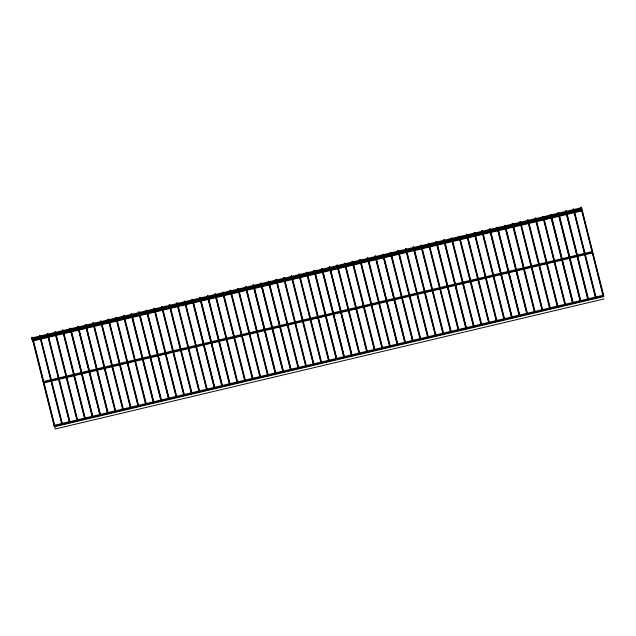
<?xml version="1.0" encoding="UTF-8"?>
<svg xmlns="http://www.w3.org/2000/svg" width="636" height="636" viewBox="0 0 636 636"><rect width="100%" height="100%" fill="white"/><g stroke="black" fill="none" stroke-linecap="round" stroke-linejoin="round"><path stroke-width="0.95" d="M603.238 296.312L603.85 296.106L581.519 207.312L581.169 209.586L32.245 339.64L31.88 337.541L32.134 338.296M31.8 339.378L32.15 337.096L32.476 338.066M32.428 340.18L32.325 337.827L581.248 207.765L581.519 210.977L32.595 341.039L32.595 337.374L32.849 338.129M62.551 424.363L40.219 335.57L39.869 337.835L39.504 335.736L39.758 336.492M39.424 337.573L39.774 335.291L40.1 336.253M39.869 337.835L40.004 336.11M69.936 421.596L47.843 333.765L47.493 336.031L47.128 333.932L47.382 334.687M47.048 335.768L47.398 333.479L47.724 334.449M47.493 336.031L47.628 334.305M55.547 332.087C55.563 337.47 53.877 330.64 55.006 332.882M54.672 333.956L55.022 331.674L55.348 332.644M55.117 334.226L55.253 332.493M63.346 330.903L63.091 330.148L62.741 332.413L62.376 330.322L62.63 331.07M62.296 332.151L62.646 329.869L63.004 331.133M62.741 332.413L62.877 330.688M70.97 329.098L70.715 328.343L70.365 330.609L70 328.51L70.254 329.265M69.92 330.346L70.27 328.065L92.451 416.349M70.365 330.609L70.501 328.884M78.594 327.294L78.339 326.538L77.989 328.804L77.624 326.705L77.878 327.461M77.544 328.542L77.894 326.26L78.22 327.222M77.989 328.804L78.125 327.079M108.295 413.527L85.963 324.734L85.614 326.999L85.248 324.901L85.502 325.656M85.168 326.737L85.518 324.447L85.844 325.417M85.614 326.999L85.749 325.274M115.68 410.761L93.587 322.921L93.238 325.195L92.872 323.096L93.126 323.843M92.792 324.924L93.142 322.643L93.468 323.613M93.238 325.195L93.373 323.462M101.291 321.244C101.299 326.626 99.621 319.805 100.75 322.039M100.416 323.12L100.766 320.838L101.092 321.808M100.862 323.382L100.997 321.657M109.09 320.067L108.836 319.312L108.486 321.578L108.12 319.479L108.374 320.234M108.041 321.315L108.39 319.034L108.748 320.298M108.486 321.578L108.621 319.852M116.714 318.254L116.46 317.507L116.11 319.773L115.744 317.674L115.998 318.429M115.665 319.51L116.014 317.221L116.34 318.191M116.11 319.773L116.189 317.952L138.441 406.301M124.338 316.45L124.084 315.702L123.734 317.968L123.368 315.869L123.623 316.625M123.289 317.698L123.638 315.416L123.964 316.386M123.734 317.968L123.869 316.243M131.962 314.645L131.708 313.89L131.358 316.156L130.992 314.065L131.247 314.812M130.913 315.893L131.262 313.612L131.588 314.582M131.358 316.156L131.493 314.43M161.425 399.925L139.332 312.085L138.982 314.351L138.616 312.252L138.871 313.007M138.537 314.089L138.886 311.807L139.212 312.777M138.982 314.351L139.117 312.626M147.035 310.408C147.043 315.79 145.366 308.969 146.495 311.203M146.161 312.284L146.511 310.002L146.837 310.964M146.606 312.546L146.741 310.821M154.834 309.223L154.58 308.476L154.23 310.742L153.864 308.643L154.119 309.398M153.785 310.479L154.135 308.19L154.492 309.462M154.23 310.742L154.365 309.017M162.458 307.419L162.204 306.663L161.854 308.937L161.488 306.838L161.743 307.586M161.409 308.667L161.759 306.385L162.116 307.657M161.854 308.937L161.989 307.204M170.082 305.614L169.828 304.859L169.478 307.124L169.112 305.034L169.367 305.781M169.033 306.862L169.383 304.58L169.709 305.55M169.478 307.124L169.613 305.399M177.706 303.809L177.452 303.054L177.102 305.32L176.736 303.221L176.991 303.976M176.657 305.057L177.007 302.776L177.333 303.746M177.102 305.32L177.237 303.595M207.169 389.081L185.076 301.249L184.726 303.515L184.361 301.416L184.615 302.172M184.281 303.253L184.631 300.971L184.957 301.933M184.726 303.515L184.861 301.79M192.78 299.572C192.788 304.954 191.11 298.125 192.239 300.367M191.905 301.44L192.255 299.159L192.581 300.128M192.35 301.71L192.485 299.985M200.404 297.759C200.412 303.141 198.734 296.32 199.863 298.554M199.529 299.635L199.879 297.354L200.205 298.324M199.974 299.906L200.109 298.173M208.203 296.583L207.948 295.827L207.598 298.093L207.233 295.994L207.487 296.75M207.153 297.831L207.503 295.549L207.829 296.519M207.598 298.093L207.678 296.281L207.861 296.813M215.827 294.778L215.572 294.023L215.222 296.289L214.857 294.19L215.111 294.945M214.777 296.026L215.127 293.745L215.453 294.707M215.222 296.289L215.302 294.468L237.546 382.983M223.451 292.965L223.196 292.218L222.846 294.484L222.481 292.385L222.735 293.14M222.401 294.222L222.751 291.932L223.077 292.902M222.846 294.484L222.982 292.759M253.152 379.199L230.82 290.406L230.47 292.679L230.105 290.58L230.359 291.328M230.025 292.409L230.375 290.127L230.701 291.097M230.47 292.679L230.606 290.946M238.699 289.356L238.444 288.601L238.095 290.867L237.729 288.776L237.983 289.523M237.649 290.604L237.999 288.323L238.325 289.293M238.095 290.867L238.23 289.142M246.148 286.923C246.156 292.306 244.478 285.485 245.607 287.718M245.273 288.8L245.623 286.518L245.949 287.488M245.719 289.062L245.854 287.337M253.947 285.747L253.692 284.992L253.343 287.257L252.977 285.159L253.231 285.914M252.897 286.995L253.247 284.713L253.605 285.977M253.343 287.257L253.478 285.532M261.571 283.934L261.317 283.187L260.967 285.453L260.601 283.354L260.855 284.109M260.522 285.19L260.871 282.901L283.044 371.185M260.967 285.453L261.102 283.728M269.195 282.13L268.941 281.374L268.591 283.648L268.225 281.549L268.479 282.297M268.146 283.378L268.495 281.096L268.821 282.066M268.591 283.648L268.726 281.915M298.896 368.363L276.565 279.57L276.215 281.835L275.849 279.737L276.103 280.492M275.77 281.573L276.119 279.291L276.445 280.261M276.215 281.835L276.35 280.11M284.443 278.52L284.189 277.765L283.839 280.031L283.473 277.932L283.728 278.687M283.394 279.768L283.743 277.487L284.069 278.449M283.839 280.031L283.974 278.306M291.892 276.088C291.9 281.47 290.223 274.649 291.352 276.883M291.018 277.964L291.368 275.674L291.693 276.644M291.463 278.226L291.598 276.501M299.516 274.283C299.524 279.665 297.847 272.836 298.976 275.07M298.642 276.151L298.992 273.87L299.317 274.839M299.087 276.421L299.222 274.688M307.315 273.098L307.061 272.343L306.711 274.609L306.345 272.518L306.6 273.265M306.266 274.347L306.616 272.065L306.942 273.035M306.711 274.609L306.791 272.796L306.965 273.329M314.939 271.294L314.685 270.538L314.335 272.804L313.969 270.705L314.224 271.461M313.89 272.542L314.24 270.26L314.566 271.23M314.335 272.804L314.47 271.079M322.563 269.489L322.309 268.734L321.959 271L321.593 268.901L321.848 269.656M321.514 270.737L321.864 268.456L322.19 269.418M321.959 271L322.094 269.274M352.026 354.761L329.933 266.929L329.583 269.195L329.217 267.096L329.472 267.851M329.138 268.933L329.488 266.643L329.814 267.613M329.583 269.195L329.718 267.47M337.629 265.244C337.644 270.634 335.967 263.805 337.096 266.039M336.762 267.12L337.112 264.838L337.438 265.808M337.207 267.39L337.342 265.657M345.253 263.439C345.269 268.821 343.591 262 344.72 264.234M344.386 265.315L344.736 263.034L345.086 264.298M344.831 265.578L344.966 263.853M353.06 262.263L352.805 261.507L352.455 263.773L352.09 261.674L352.344 262.43M352.01 263.511L352.36 261.229L352.71 262.493M352.455 263.773L352.59 262.048M360.684 260.45L360.429 259.703L360.079 261.968L359.714 259.87L359.968 260.625M359.634 261.706L359.984 259.416L360.31 260.386M360.079 261.968L360.215 260.243M368.308 258.645L368.053 257.898L367.695 260.164L367.338 258.065L367.592 258.82M367.258 259.893L367.608 257.612L367.934 258.582M367.695 260.164L367.839 258.439M397.77 343.925L375.669 256.085L375.32 258.351L374.962 256.26L375.216 257.008M374.882 258.089L375.232 255.807L397.405 344.092M383.373 254.408C383.389 259.79 381.711 252.969 382.84 255.203M382.506 256.284L382.856 254.003L383.206 255.267M382.944 256.546L383.087 254.821M390.997 252.603C391.013 257.985 389.335 251.164 390.464 253.398M390.13 254.48L390.48 252.198L390.83 253.462M390.568 254.742L390.711 253.017M398.804 251.419L398.541 250.671L398.192 252.937L397.834 250.838L398.088 251.594M397.746 252.675L398.104 250.385L398.43 251.355M406.428 249.614L406.166 248.859L405.816 251.133L405.458 249.034L405.712 249.781M405.37 250.862L405.728 248.581L406.054 249.55M414.052 247.809L413.79 247.054L413.67 249.161L412.995 249.058L413.082 247.221L435.175 335.061M412.995 249.058L413.352 246.776L413.678 247.746M443.753 334.043L421.676 246.005C421.652 242.841 420.611 251.514 420.778 245.544M420.619 247.253L420.976 244.971L421.302 245.941M451.131 331.276L429.292 244.192C429.276 241.036 428.235 249.71 428.402 243.739M428.243 245.448L428.6 243.167L450.773 331.443M436.741 241.767C437.353 244.057 435.096 244.59 436.026 241.934M435.867 243.636L436.224 241.354L436.55 242.324M444.365 239.955C444.977 242.252 442.72 242.785 443.65 240.13M443.491 241.831L443.944 239.716M443.936 242.101L444.015 240.281M452.164 238.778C452.148 235.614 451.107 244.288 451.274 238.317M451.115 240.026L451.568 237.904M451.56 240.289L451.64 238.476M459.788 236.974C459.772 233.81 458.731 242.483 458.898 236.513M458.739 238.222L459.192 236.099M459.184 238.484L459.319 236.759M489.497 323.207L467.412 235.161C467.396 232.005 466.355 240.678 466.522 234.708M466.363 236.417L466.713 234.127L467.047 235.097M466.808 236.679L466.943 234.954M496.875 320.441L475.036 233.356C475.02 230.2 473.979 238.874 474.146 232.903M473.987 234.605L474.337 232.323L496.517 320.608M474.432 234.875L474.567 233.142M482.486 230.924C483.098 233.221 480.84 233.746 481.77 231.099M481.611 232.8L481.961 230.518L482.295 231.488M482.056 233.062L482.191 231.337M490.284 229.747C490.269 226.583 489.227 235.256 489.394 229.286M489.235 230.995L489.585 228.714L489.943 229.978M489.68 231.258L489.815 229.532M497.909 227.934C497.893 224.778 496.851 233.452 497.018 227.481M496.859 229.191L497.312 227.068M497.304 229.453L497.384 227.632L519.389 315.186M505.533 226.13C505.517 222.974 504.475 231.647 504.642 225.677M504.483 227.386L504.936 225.263M504.928 227.648L505.063 225.923M513.157 224.325L512.902 223.57L512.783 225.677L512.107 225.573L512.187 223.745L534.28 311.576M512.107 225.573L512.457 223.292L512.791 224.262M512.552 225.844L512.688 224.111M542.619 309.605L520.781 222.52C520.765 219.356 519.723 228.03 519.89 222.059M519.731 223.769L520.081 221.487L520.415 222.457M520.176 224.031L520.312 222.306M528.23 220.088C528.842 222.377 526.576 222.91 527.514 220.255M527.355 221.964L527.705 219.682L528.039 220.644M527.801 222.226L527.936 220.501M536.029 218.903C536.013 215.747 534.971 224.421 535.138 218.45M534.979 220.159L535.329 217.87L535.687 219.142M535.425 220.422L535.56 218.697M543.653 217.099C543.637 213.942 542.595 222.616 542.762 216.645M542.603 218.347L543.057 216.232M543.049 218.617L543.128 216.797L543.311 217.337M551.277 215.294L551.022 214.539L550.903 216.645L550.227 216.542L550.307 214.714L572.646 303.507M550.227 216.542L550.577 214.26L550.911 215.23M550.673 216.804L550.808 215.079M558.901 213.489L558.647 212.734L558.527 214.841L557.852 214.737L557.931 212.901L580.024 300.741M557.852 214.737L558.201 212.456L558.535 213.426M558.297 215L558.432 213.275M588.364 298.761L566.525 211.685C566.509 208.521 565.468 217.194 565.635 211.224M565.476 212.933L565.825 210.651L566.159 211.613M565.921 213.195L566.056 211.47M595.988 296.956L573.895 209.125L573.545 211.391L573.179 209.292L573.433 210.047M573.1 211.128L573.449 208.839L573.783 209.808M573.545 211.391L573.68 209.665M581.519 210.977C581.034 210.341 580.31 206.43 581.058 208.234M580.724 209.316L581.073 207.034L603.492 296.273M32.372 339.258L54.211 426.335L54.927 426.168L33.088 339.083M54.927 426.168L54.211 426.335M69.57 422.646L70.071 422.638M115.315 411.802L115.816 411.802M123.543 409.91L123.193 409.918M161.059 400.966L161.56 400.958M169.287 399.074L168.938 399.074M260.164 377.482L260.665 377.474M305.908 366.646L306.409 366.638M314.144 364.754L313.786 364.754M351.652 355.81L352.153 355.802M359.889 353.91L359.531 353.918M405.021 343.162L405.522 343.154M412.541 341.437L413.257 341.27L412.541 341.437L390.703 254.352M450.765 332.326L451.266 332.318M465.91 328.796L466.625 328.621L465.91 328.796L444.071 241.712M496.509 321.482L497.01 321.482M504.745 319.59L504.388 319.598M511.654 317.952L512.37 317.785L511.654 317.952L490.292 232.784M550.49 308.754L550.132 308.754M595.622 298.006L596.123 297.998M84.819 419.029L85.423 418.941L84.811 419.148M214.674 388.238L214.928 388.318M557.502 307.037L558.114 306.95L557.494 307.148M603.246 296.193L603.85 296.106M359.157 260.967L362.051 260.283M388.151 254.098L390.083 253.637M395.878 252.269L399.742 251.347M32.38 337.915L32.492 338.686L581.415 208.624L581.598 209.165L550.673 216.486M32.492 338.686L32.675 339.219L76.161 328.915M78.093 328.462L108.056 321.363M109.988 320.902L403.781 251.292M405.712 250.838L548.741 216.948M581.336 210.444L32.412 340.499L32.595 341.039M43.645 382.959L43.296 381.56L592.219 251.506L592.569 252.897L43.645 382.959L43.463 382.419L592.386 252.365L592.569 252.897M54.259 425.301L603.19 295.239L603.365 295.78L603.54 296.638L54.609 426.7L54.259 425.301L54.609 426.7M60.245 424.466L63.139 423.783M84.405 418.742L87.299 418.059M108.565 413.018L111.459 412.327M132.725 407.294L135.619 406.603M156.885 401.57L159.787 400.879M181.045 395.846L183.947 395.155M205.205 390.122L208.107 389.431M229.365 384.398L232.267 383.707M253.525 378.666L256.427 377.983M277.686 372.942L280.587 372.259M301.846 367.218L304.747 366.535M54.426 426.16L603.357 296.098L603.54 296.638M604.2 298.904L55.276 428.966L32.508 338.36M184.186 395.465L162.355 308.611M580.994 208.886L581.439 209.149M573.37 210.691L573.815 210.953M565.746 212.496L566.191 212.758M558.122 214.3L558.567 214.57M550.498 216.113L550.943 216.375M542.874 217.917L543.319 218.18M535.25 219.722L535.695 219.984M527.626 221.527L528.071 221.797M520.002 223.339L520.447 223.602M512.378 225.144L512.823 225.406M504.753 226.949L505.199 227.211M497.129 228.753L497.575 229.016M489.505 230.558L489.951 230.828M481.881 232.371L482.327 232.633M474.257 234.175L474.702 234.438M466.633 235.98L467.078 236.242M459.009 237.785L459.454 238.055M451.385 239.589L451.83 239.859M443.761 241.402L444.206 241.664M436.137 243.206L436.582 243.469M428.513 245.011L428.958 245.273M420.889 246.816L421.334 247.086M413.265 248.628L413.71 248.891M405.641 250.433L406.086 250.695M398.017 252.238L398.462 252.5M390.393 254.042L390.838 254.305M382.769 255.847L383.214 256.117M375.145 257.66L375.59 257.922M367.521 259.464L367.966 259.726M359.897 261.269L360.342 261.531M352.28 263.073L352.718 263.344M344.656 264.886L345.094 265.148M337.032 266.691L337.47 266.953M329.408 268.495L329.846 268.758M321.784 270.3L322.229 270.562M314.16 272.105L314.605 272.375M306.536 273.917L306.981 274.18M298.912 275.722L299.357 275.984M291.288 277.527L291.733 277.789M283.664 279.331L284.109 279.601M276.04 281.144L276.485 281.406M268.416 282.948L268.861 283.211M260.792 284.753L261.237 285.015M253.168 286.558L253.613 286.82M245.544 288.362L245.989 288.633M237.92 290.175L238.365 290.437M230.296 291.98L230.741 292.242M222.672 293.784L223.117 294.047M215.048 295.589L215.493 295.859M207.423 297.402L207.869 297.664M199.799 299.206L200.245 299.469M192.175 301.011L192.621 301.273M184.551 302.815L184.996 303.078M176.927 304.62L177.372 304.89M169.303 306.433L169.748 306.695M161.679 308.237L162.124 308.5M154.055 310.042L154.5 310.304M146.431 311.847L146.876 312.117M138.807 313.651L139.252 313.922M131.183 315.464L131.628 315.726M123.559 317.269L124.004 317.531M115.935 319.073L116.38 319.336M108.311 320.878L108.756 321.148M100.687 322.69L101.132 322.953M93.063 324.495L93.508 324.757M85.439 326.3L85.884 326.562M77.815 328.104L78.26 328.367M70.191 329.909L70.636 330.179M62.567 331.722L63.012 331.984M54.942 333.526L55.388 333.789M47.318 335.331L47.764 335.593M39.694 337.136L40.14 337.406M32.07 338.948L32.516 339.211M581.304 207.853L581.598 209.165M405.895 249.312L428.139 337.819M398.271 251.117L398.454 251.657M43.296 381.56L43.479 382.101M581.304 209.196L603.143 296.281M574.022 210.77L595.63 297.123M574.157 212.917L584.238 253.104M584.715 255.02L595.272 297.131M566.398 212.575L588.014 298.769M566.422 212.869L588.006 298.928M566.056 212.806L587.648 298.936M559.147 214.443L580.978 301.528M558.774 214.38L580.39 300.574M558.559 213.72L580.382 300.733M552 218.164L573.115 302.378M551.627 218.1L572.766 302.378M550.935 215.525L572.996 303.499M544.138 219.015L565.491 304.183M543.549 218.291L565.134 304.35M543.184 218.228L565.022 305.312M536.514 220.819L546.833 261.968M547.31 263.884L557.867 305.988M536.379 221.718L557.51 306.155M536.037 221.948L557.152 306.162M528.651 221.67L550.243 307.8M528.278 221.606L549.886 307.959M527.936 221.837L549.528 307.967M520.653 223.411L542.262 309.772M520.312 223.649L541.904 309.772M513.403 225.279L535.242 312.363M512.815 224.564L534.884 312.371M505.779 227.092L527.371 313.214M505.405 227.028L527.021 313.222M505.191 226.368L527.252 314.335M504.817 226.305L526.902 314.343M498.393 229.85L519.747 315.019M498.258 230.749L519.397 315.027M497.439 229.063L519.278 316.148M490.769 231.655L501.089 272.804M501.565 274.72L512.123 316.831M490.634 232.553L511.773 316.831M490.666 232.848L511.765 316.99M482.907 232.506L504.499 318.636M482.533 232.442L504.141 318.803M482.191 232.681L503.784 318.803M474.806 235.439L496.167 320.608M467.07 235.4L489.14 323.207M466.943 236.29L488.543 322.42M460.035 237.928L481.627 324.05M459.446 237.204L481.269 324.217M459.081 237.141L480.919 324.225M452.888 241.648L474.003 325.863M451.822 239.009L473.884 326.984M451.695 239.899L473.534 326.984M445.025 242.499L466.379 327.667M444.89 243.389L454.978 283.616M455.463 285.532L466.029 327.667M444.437 241.775L466.021 327.834M437.163 243.35L458.755 329.472M436.789 243.286L447.354 285.421M447.839 287.337L458.405 329.48M437.059 244.534L447.37 285.651M447.847 287.567L458.397 329.639M436.447 243.516L458.047 329.639M429.062 246.283L439.381 287.432M439.858 289.34L450.423 331.451M421.326 246.235L443.395 334.051M421.199 247.126L442.799 333.256M414.29 248.763L436.129 335.848M413.702 248.04L435.771 335.856M406.666 250.568L428.267 336.698M405.951 250.743L427.79 337.827M399.281 253.335L420.642 338.503M398.692 252.611L420.277 338.67M398.327 252.548L420.165 339.632M391.418 254.185L413.018 340.308M391.522 256.038L401.626 296.495M402.095 298.173L412.653 340.475M383.794 255.99L405.394 342.12M383.421 255.926L405.037 342.12M383.691 257.183L405.029 342.287M383.317 257.119L404.679 342.287M375.797 257.731L397.413 343.925M375.455 257.97L397.055 344.092M368.546 259.607L390.385 346.684M367.958 258.884L390.027 346.692M368.069 260.728L389.431 345.897M360.922 261.412L382.522 347.534M360.334 260.688L382.395 348.655M360.445 262.533L382.045 348.663M353.775 265.132L363.856 305.32M364.333 307.236L374.898 349.347M353.409 265.069L374.532 349.506M353.06 265.299L374.183 349.514M345.674 265.021L367.274 351.151M345.3 264.958L366.908 351.318M344.958 265.196L366.559 351.318M338.05 266.826L359.65 352.956M337.676 266.762L359.284 353.123M337.573 267.955L358.935 353.123M330.291 269.529L351.668 354.769M329.838 267.915L351.66 354.928M329.949 269.759L340.268 310.909M340.745 312.825L351.31 354.936M322.802 270.443L344.64 357.527M322.913 272.295L344.283 357.527M322.214 269.72L344.036 356.732M322.325 271.572L343.686 356.74M315.178 272.248L336.778 358.378M315.289 274.1L336.42 358.378M314.589 271.524L336.651 359.499M314.701 273.377L336.062 358.545M308.031 275.968L318.111 316.164M318.588 318.072L329.154 360.183M307.45 275.245L328.788 360.35M307.315 276.135L328.677 361.312M299.93 275.865L321.53 361.987M299.556 275.793L321.164 362.154M299.214 276.032L320.814 362.154M292.306 277.67L313.906 363.792M292.17 278.56L313.54 363.959M291.829 278.791L313.19 363.967M284.682 279.474L306.282 365.605M284.308 279.411L305.916 365.764M283.966 279.641L294.524 321.752M295.009 323.66L305.566 365.772M276.477 280.555L298.292 367.576M276.58 282.408L297.942 367.576M269.433 283.084L291.272 370.168M269.545 284.936L290.676 369.214M268.853 282.368L290.668 369.381M268.956 284.213L290.318 369.381M261.809 284.896L283.41 371.019M261.921 286.749L283.052 371.026M261.571 286.979L282.933 372.147M254.424 287.655L275.786 372.823M254.05 287.591L264.385 328.772M264.862 330.688L275.428 372.831M254.082 287.893L275.42 372.99M253.947 288.784L275.07 372.998M246.561 288.505L268.161 374.636M246.426 289.396L256.769 330.815M257.238 332.501L267.796 374.795M246.323 290.588L267.446 374.803M238.937 290.31L260.537 376.44M238.564 290.247L260.172 376.607M238.222 290.485L259.822 376.607M230.733 291.399L252.548 378.412M230.836 293.244L252.198 378.412M223.689 293.927L245.528 381.012M223.109 293.204L244.924 380.217M223.212 295.048L244.574 380.225M216.065 295.732L237.665 381.862M215.588 296.861L237.188 382.983M208.918 299.453L218.999 339.648M219.484 341.556L230.041 383.667M208.791 300.351L218.641 339.616M219.118 341.532L229.922 384.788L208.576 299.683M208.203 299.62L229.564 384.788M200.817 299.341L222.417 385.472M200.443 299.278L211.017 341.421M211.494 343.337L222.059 385.472M200.475 299.58L222.051 385.639M200.101 299.516L221.702 385.639M192.954 300.192L214.793 387.276M192.819 301.09L214.435 387.284M193.09 302.339L214.427 387.443M192.716 302.275L214.078 387.443M184.989 302.235L206.803 389.248M185.092 304.088L195.411 345.237M195.896 347.145L206.454 389.256M177.945 304.763L199.784 391.848M177.364 304.04L199.426 391.856M177.468 305.892L198.829 391.06M170.321 306.568L191.921 392.698M169.74 305.844L191.802 393.819M169.844 307.697L191.444 393.819M162.697 308.38L184.297 394.503M162.466 310.463L183.82 395.632M155.073 310.185L176.673 396.308M155.184 312.038L165.281 352.487M165.75 354.173L176.307 396.474M154.842 312.268L175.957 396.482M147.21 311.036L169.049 398.112M147.56 313.842L168.691 398.12M147.584 314.136L157.656 354.3M158.133 356.208L168.683 398.279M147.218 314.073L157.291 354.268M157.776 356.176L168.333 398.287M139.451 313.731L161.067 399.925M139.96 315.941L161.067 400.092M139.109 313.961L160.709 400.092M132.201 315.599L154.039 402.683M132.312 317.451L153.689 402.691M131.62 314.876L153.443 401.896M131.724 316.728L153.085 401.896M124.576 317.412L146.415 404.496M123.996 316.688L146.065 404.496M124.1 318.533L145.461 403.701M116.952 319.216L138.553 405.339M116.722 321.299L138.076 406.468M109.567 321.975L130.929 407.151M109.44 322.873L130.571 407.31M109.098 323.104L130.213 407.318M101.704 322.826L123.305 408.956M101.331 322.762L122.947 409.123M101.474 324.909L111.546 365.104M112.031 367.02L122.589 409.123M93.707 324.567L115.323 410.928M93.365 324.805L114.965 410.928M86.083 326.379L107.945 413.527M85.876 325.719L107.699 412.732M85.979 327.564L107.341 412.74M78.832 328.248L100.671 415.332M78.459 328.184L100.075 414.378M78.252 327.524L100.075 414.537M78.355 329.376L99.717 414.545M71.208 330.052L92.808 416.183M71.319 331.905L81.408 372.132M81.885 374.048L92.451 416.183M70.978 332.135L92.331 417.303M63.823 332.819L74.142 373.968M74.627 375.876L85.184 417.987M63.695 333.709L84.827 418.154M63.354 333.94L84.707 419.116M55.96 333.669L77.56 419.792M55.594 333.598L77.202 419.959M55.245 333.836L76.845 419.959M47.97 335.411L69.578 421.763M47.62 335.641L69.221 421.771M40.132 336.555L62.201 424.363M40.243 338.408L61.597 423.576M603.357 296.098L603.19 295.239M592.386 252.365L592.219 251.506M77.195 420.841L77.799 420.746L77.195 420.841M222.051 386.513L222.656 386.426L222.051 386.513M267.788 375.677L268.4 375.59L267.788 375.677M321.156 363.037L321.768 362.941L321.156 363.037M366.9 352.193L367.513 352.106L366.9 352.193M458.389 330.521L459.001 330.434L458.389 330.521"/></g></svg>
